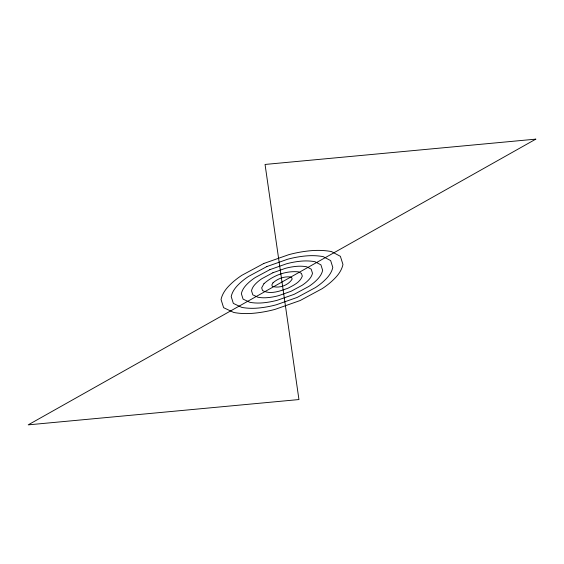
<?xml version="1.0" encoding="UTF-8"?>
<svg xmlns="http://www.w3.org/2000/svg" width="564" height="564" viewBox="0 0 564 564"><rect width="100%" height="100%" fill="white"/><g stroke="black" fill="none" stroke-linecap="round" stroke-linejoin="round"><path stroke-width="0.85" d="M263.952 283.685L261.682 287.844L262.535 290.559C270.572 294.873 280.153 290.975 288.063 288.176C293.569 285.292 300.013 282.409 302.318 276.156L301.465 273.441L298.49 271.855C286.047 270.614 273.195 275.408 263.952 283.685M272.976 282.846L271.841 284.926L272.271 286.279C279.067 288.726 288.451 285.278 292.159 279.074L291.729 277.721L290.248 276.931C284.023 276.304 277.594 278.701 272.976 282.846M535.8 139.139L28.2 424.861L298.948 399.552L265.052 164.448L535.8 139.139M263.811 263.48L241.857 275.31A76.549 45.747 -9.9 0 0 227.849 287.062A48.878 29.208 -9.9 0 0 221.046 299.54L223.612 307.676L233.757 312.477A48.878 29.208 -9.9 0 0 253.581 313.253A76.549 45.747 -9.9 0 0 275.253 309.312L300.189 300.52L322.143 288.69A76.549 45.747 -9.9 0 0 336.151 276.938A48.878 29.208 -9.9 0 0 342.954 264.46L340.388 256.324L331.47 251.565A51.895 31.013 -9.9 0 0 310.419 250.747A76.549 45.747 -9.9 0 0 288.747 254.688L263.811 263.48M266.842 266.568L248.548 276.423A63.788 38.119 -9.9 0 0 236.873 286.216A40.728 24.344 -9.9 0 0 231.205 296.615L233.341 303.397L241.794 307.401A40.728 24.344 -9.9 0 0 258.312 308.043A63.788 38.119 -9.9 0 0 276.381 304.757L297.157 297.432L315.452 287.577A63.788 38.119 -9.9 0 0 327.127 277.784A40.728 24.344 -9.9 0 0 332.795 267.385L330.659 260.603L323.228 256.641A43.245 25.845 -9.9 0 0 305.688 255.957A63.788 38.119 -9.9 0 0 287.619 259.243L266.842 266.568M269.874 269.655L255.238 277.537A51.035 30.498 -9.9 0 0 245.897 285.377A32.585 19.472 -9.9 0 0 241.364 293.696L243.077 299.117L249.838 302.318A32.585 19.472 -9.9 0 0 263.05 302.833A51.035 30.498 -9.9 0 0 277.502 300.203L294.126 294.345L308.762 286.463A51.035 30.498 -9.9 0 0 318.103 278.623A32.585 19.472 -9.9 0 0 322.636 270.304L320.923 264.883L314.98 261.71A34.601 20.678 -9.9 0 0 300.95 261.167A51.035 30.498 -9.9 0 0 286.498 263.797L269.874 269.655M272.906 272.743L261.929 278.658A38.274 22.87 -9.9 0 0 254.928 284.531A24.435 14.608 -9.9 0 0 251.523 290.77L252.806 294.838L257.875 297.242A24.435 14.608 -9.9 0 0 267.787 297.623A38.274 22.87 -9.9 0 0 278.63 295.656L291.094 291.257L302.071 285.342A38.274 22.87 -9.9 0 0 309.072 279.469A24.435 14.608 -9.9 0 0 312.477 273.23L311.194 269.162L306.738 266.786A25.951 15.51 -9.9 0 0 296.213 266.377A38.274 22.87 -9.9 0 0 285.37 268.344L272.906 272.743"/></g></svg>
